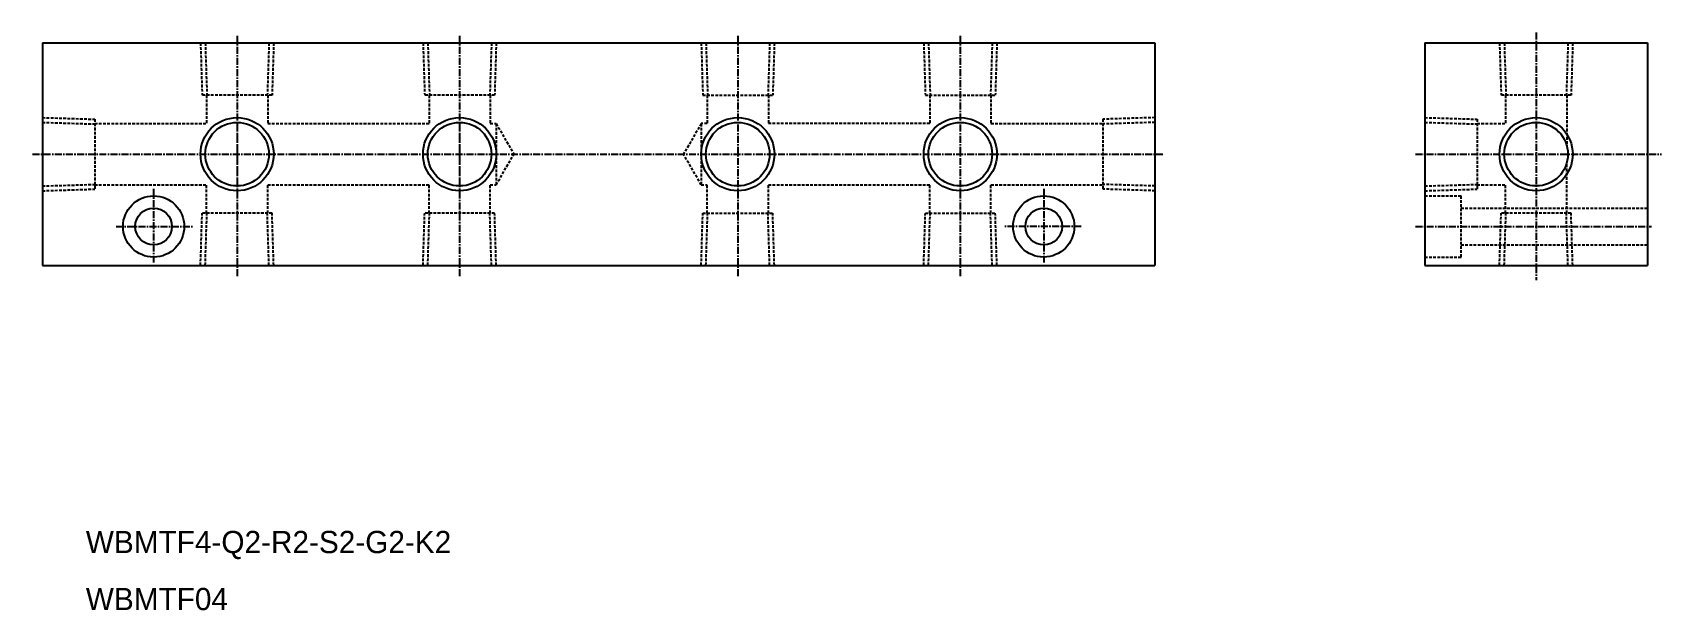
# Model space of a CAD drawing. Extents: x 908 to 1201, y 348 to 452.
import ezdxf

# ---------------------------------------------------------------- set-up
doc = ezdxf.new("R2010")
doc.units = 0
doc.linetypes.add('CENTER', pattern=[2, 1.25, -0.25, 0.25, -0.25])
doc.linetypes.add('DASHED', pattern=[0.75, 0.5, -0.25])
doc.layers.get('0').update_dxf_attribs({"linetype": 'CONTINUOUS'})
doc.layers.add('CENTER', color=1, linetype='CENTER')

msp = doc.modelspace()

# ---------------------------------------------------------------- linework, layer by layer
at = {"color": 7, "linetype": 'CONTINUOUS'}
for p, q in [((910, 450.28), (1110, 450.28)), ((910, 450.28), (910, 410.28)), ((1110, 450.28), (1110, 410.28)), ((1158.51, 450.28), (1198.51, 450.28)), ((1158.51, 450.28), (1158.51, 410.28)), ((1198.51, 450.28), (1198.51, 410.28)), ((910, 410.28), (1110, 410.28)), ((1158.51, 410.28), (1198.51, 410.28))]:
    msp.add_line(p, q, dxfattribs=at)
at = {"color": 3, "linetype": 'DASHED'}
for p, q in [((938.43, 450.28), (938.72, 440.88)), ((939.28, 450.28), (939.58, 440.88)), ((950.73, 450.28), (950.43, 440.88)), ((951.58, 450.28), (951.29, 440.88)), ((978.43, 450.28), (978.72, 440.88)), ((979.28, 450.28), (979.58, 440.88)), ((990.73, 450.28), (990.43, 440.88)), ((991.58, 450.28), (991.29, 440.88)), ((1028.43, 450.28), (1028.72, 440.88)), ((1029.28, 450.28), (1029.58, 440.88)), ((1040.73, 450.28), (1040.43, 440.88)), ((1041.58, 450.28), (1041.29, 440.88)), ((1068.43, 450.28), (1068.72, 440.88)), ((1069.28, 450.28), (1069.58, 440.88)), ((1080.73, 450.28), (1080.43, 440.88)), ((1081.58, 450.28), (1081.29, 440.88)), ((1171.93, 450.28), (1172.22, 440.88)), ((1172.78, 450.28), (1173.08, 440.88)), ((1184.23, 450.28), (1183.94, 440.88)), ((1185.09, 450.28), (1184.79, 440.88)), ((951.29, 440.88), (938.72, 440.88)), ((939.5, 440.88), (939.5, 435.78)), ((950.5, 440.88), (950.5, 435.78)), ((991.29, 440.88), (978.72, 440.88)), ((979.5, 440.88), (979.5, 435.78)), ((990.5, 440.88), (990.5, 435.78)), ((1028.72, 440.88), (1041.29, 440.88)), ((1029.5, 440.88), (1029.5, 435.78)), ((1040.5, 440.88), (1040.5, 435.78)), ((1068.72, 440.88), (1081.29, 440.88)), ((1069.5, 440.88), (1069.5, 435.78)), ((1080.5, 440.88), (1080.5, 435.78)), ((1184.79, 440.88), (1172.22, 440.88)), ((1173.01, 440.88), (1173.01, 435.78)), ((1184.01, 440.88), (1184.01, 431.86)), ((910, 436.86), (919.4, 436.57)), ((919.4, 436.57), (919.4, 424)), ((1110, 436.86), (1100.6, 436.57)), ((1100.6, 436.57), (1100.6, 424)), ((1158.51, 436.86), (1167.91, 436.57)), ((1167.91, 436.57), (1167.91, 424)), ((910, 436), (919.4, 435.71)), ((919.4, 435.78), (939.5, 435.78)), ((950.5, 435.78), (979.5, 435.78)), ((990.5, 435.78), (991.58, 435.78)), ((991.58, 435.78), (994.76, 430.28)), ((991.58, 435.78), (991.58, 424.78)), ((1028.43, 435.78), (1025.25, 430.28)), ((1028.43, 435.78), (1028.43, 424.78)), ((1029.5, 435.78), (1028.43, 435.78)), ((1069.5, 435.78), (1040.5, 435.78)), ((1080.5, 435.78), (1100.6, 435.78)), ((1110, 436), (1100.6, 435.71)), ((1158.51, 436), (1167.91, 435.71)), ((1167.91, 435.78), (1173.01, 435.78)), ((991.58, 424.78), (994.76, 430.28)), ((1028.43, 424.78), (1025.25, 430.28)), ((1184.01, 419.68), (1184.01, 428.7)), ((910, 424.56), (919.4, 424.85)), ((919.4, 424.78), (939.5, 424.78)), ((939.5, 419.68), (939.5, 424.78)), ((950.5, 424.78), (979.5, 424.78)), ((950.5, 419.68), (950.5, 424.78)), ((979.5, 419.68), (979.5, 424.78)), ((990.5, 419.68), (990.5, 424.78)), ((990.5, 424.78), (991.58, 424.78)), ((990.5, 424.78), (991.58, 424.78)), ((1028.43, 424.78), (1029.5, 424.78)), ((1029.5, 419.68), (1029.5, 424.78)), ((1040.5, 424.78), (1069.5, 424.78)), ((1040.5, 419.68), (1040.5, 424.78)), ((1069.5, 419.68), (1069.5, 424.78)), ((1080.5, 424.78), (1100.6, 424.78)), ((1080.5, 419.68), (1080.5, 424.78)), ((1110, 424.56), (1100.6, 424.85)), ((1158.51, 424.56), (1167.91, 424.85)), ((1167.91, 424.78), (1173.01, 424.78)), ((1173.01, 419.68), (1173.01, 424.78)), ((910, 423.7), (919.4, 424)), ((1110, 423.7), (1100.6, 424)), ((1158.51, 423.7), (1167.91, 424)), ((1158.51, 422.78), (1165.01, 422.78)), ((1165.01, 411.78), (1165.01, 422.78)), ((938.43, 410.28), (938.72, 419.68)), ((951.29, 419.68), (938.72, 419.68)), ((939.28, 410.28), (939.58, 419.68)), ((950.73, 410.28), (950.43, 419.68)), ((951.58, 410.28), (951.29, 419.68)), ((978.43, 410.28), (978.72, 419.68)), ((991.29, 419.68), (978.72, 419.68)), ((979.28, 410.28), (979.58, 419.68)), ((990.73, 410.28), (990.43, 419.68)), ((991.58, 410.28), (991.29, 419.68)), ((1028.43, 410.28), (1028.72, 419.68)), ((1028.72, 419.68), (1041.29, 419.68)), ((1029.28, 410.28), (1029.58, 419.68)), ((1040.73, 410.28), (1040.43, 419.68)), ((1041.58, 410.28), (1041.29, 419.68)), ((1068.43, 410.28), (1068.72, 419.68)), ((1068.72, 419.68), (1081.29, 419.68)), ((1069.28, 410.28), (1069.58, 419.68)), ((1080.73, 410.28), (1080.43, 419.68)), ((1081.58, 410.28), (1081.29, 419.68)), ((1165.01, 420.58), (1198.51, 420.58)), ((1171.93, 410.28), (1172.22, 419.68)), ((1184.79, 419.68), (1172.22, 419.68)), ((1172.78, 410.28), (1173.08, 419.68)), ((1184.23, 410.28), (1183.94, 419.68)), ((1185.09, 410.28), (1184.79, 419.68)), ((1165.01, 413.98), (1198.51, 413.98)), ((1158.51, 411.78), (1165.01, 411.78))]:
    msp.add_line(p, q, dxfattribs=at)
at = {"color": 3, "linetype": 'CONTINUOUS'}
for centre in [(945, 430.28), (985, 430.28), (1035, 430.28), (1075, 430.28), (1178.51, 430.28)]:
    msp.add_circle(centre, 6.58, dxfattribs=at)
at = {"color": 7, "linetype": 'CONTINUOUS'}
for centre, radius in [((945, 430.28), 5.72), ((985, 430.28), 5.72), ((1035, 430.28), 5.72), ((1075, 430.28), 5.72), ((1178.51, 430.28), 5.72), ((930, 417.28), 5.5), ((1090, 417.28), 5.5), ((930, 417.28), 3.3), ((1090, 417.28), 3.3)]:
    msp.add_circle(centre, radius, dxfattribs=at)
at = {"layer": 'CENTER', "color": 1, "linetype": 'CENTER'}
for p, q in [((945, 451.59), (945, 408.28)), ((985, 451.59), (985, 408.28)), ((1035, 451.59), (1035, 408.28)), ((1035, 451.59), (1035, 422.28)), ((1075, 451.59), (1075, 408.28)), ((1178.51, 452.15), (1178.51, 407.61)), ((945, 436.1), (945, 423.89)), ((985, 436.1), (985, 423.89)), ((908.24, 430.28), (1111.43, 430.28)), ((1156.81, 430.28), (1201.03, 430.28)), ((930, 424.03), (930, 410.64)), ((1090, 424.03), (1090, 410.64)), ((923.26, 417.28), (937.05, 417.28)), ((1096.75, 417.28), (1082.96, 417.28)), ((1156.84, 417.28), (1199.27, 417.28))]:
    msp.add_line(p, q, dxfattribs=at)

# ---------------------------------------------------------------- texts
at = {"color": 7, "linetype": 'CONTINUOUS'}
for s, p in [('WBMTF4-Q2-R2-S2-G2-K2', (917.81, 358.53)), ('WBMTF04', (917.81, 348.28))]:
    msp.add_text(s, height=4, dxfattribs=at).set_placement(p)

doc.saveas('drawing.dxf')
